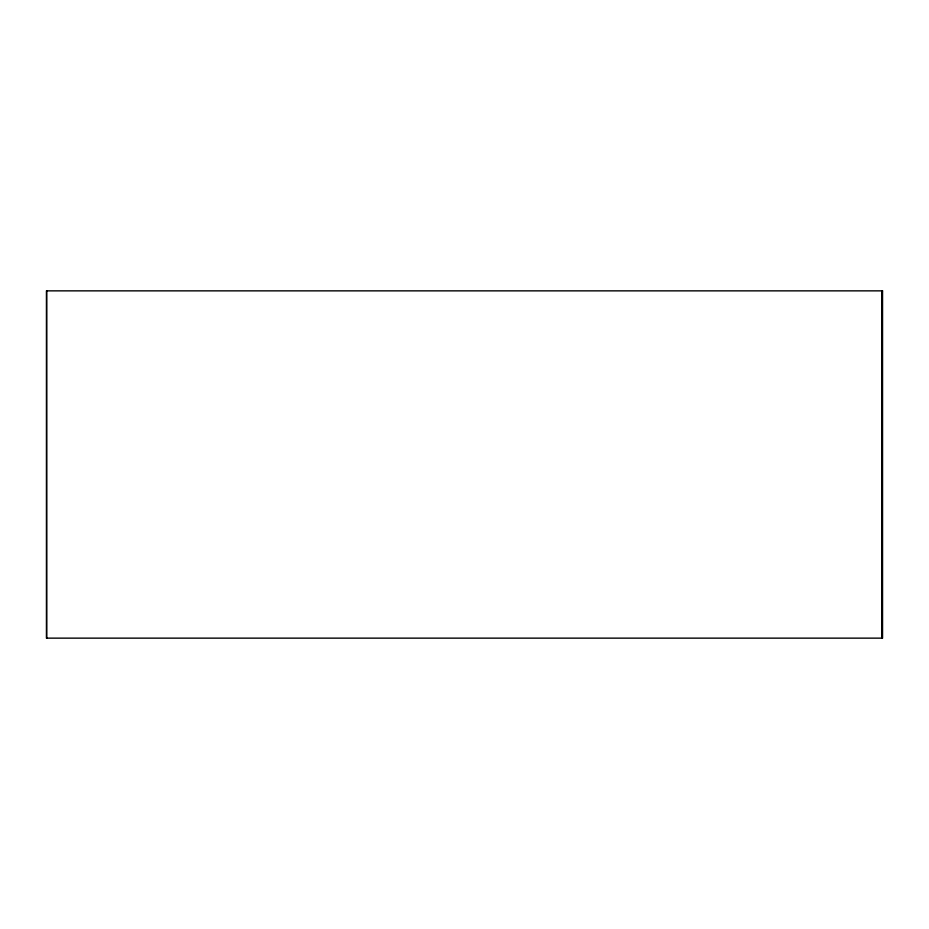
<?xml version="1.0" encoding="UTF-8"?>
<svg xmlns="http://www.w3.org/2000/svg" width="929" height="929" viewBox="0 0 929 929"><rect width="100%" height="100%" fill="white"/><g stroke="black" fill="none" stroke-linecap="round" stroke-linejoin="round"><path stroke-width="1.39" d="M881.76 290.858L881.714 638.142M46.682 290.858L46.682 638.142M882.55 290.858L46.45 290.858L46.45 638.142L882.55 638.142L882.55 290.858"/></g></svg>
